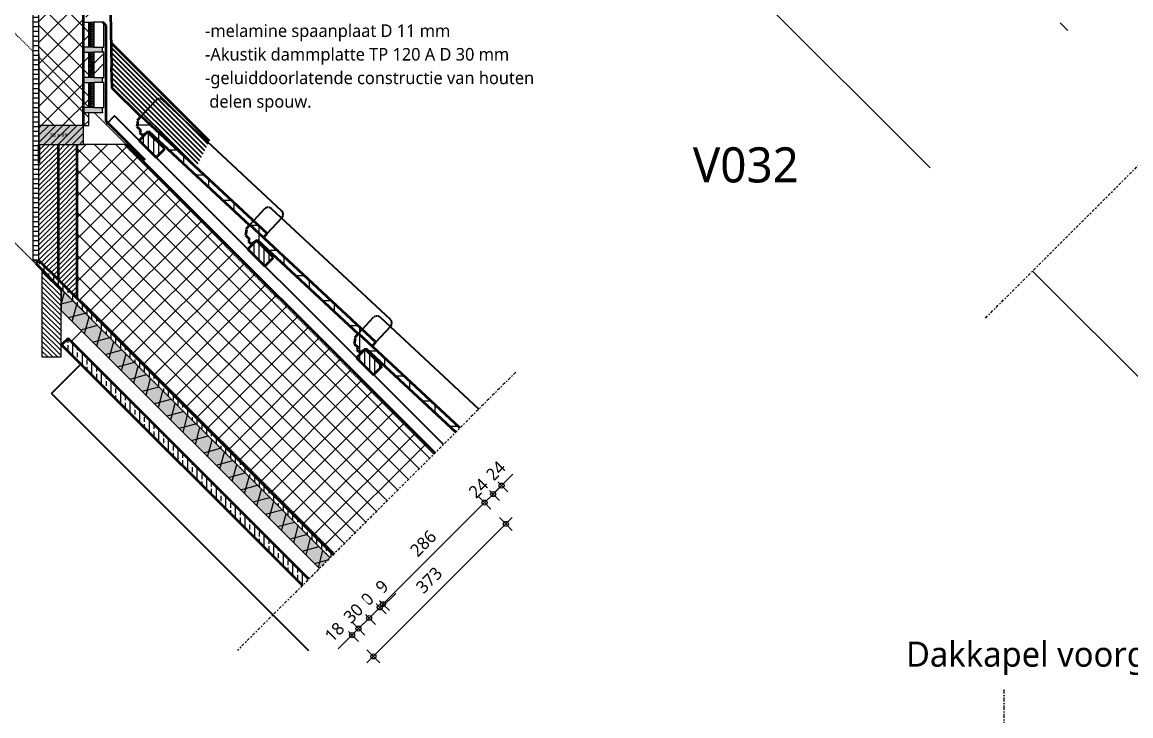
# Model space of a CAD drawing. Header units: millimetres. Extents: x 1789 to 13769, y 2055 to 27197.
# Drawn here: x 4128 to 6335, y 13173 to 14554 of the extents above; entities that cross this region are included whole.
import ezdxf

# ---------------------------------------------------------------- set-up
doc = ezdxf.new("R2010")
doc.units = ezdxf.units.MM
for name, pattern in [('MV_center', [15, 6, -3, 3, -3]), ('MV_hidden', [3.75, 2.5, -1.25]), ('MV_stramien', [16, 8, -4, 0, -4])]:
    doc.linetypes.add(name, pattern=pattern)
for name, color, linetype, lineweight in [('A-ANNO-DIMS', 211, 'Continuous', 13), ('A-ANNO-DIMS-10', 211, 'Continuous', 13), ('A-ANNO-NOTE', 131, 'Continuous', 18), ('A-DETL', 90, 'Continuous', 13), ('A-DETL-GENF', 92, 'Continuous', 18), ('A-DETL-MEDM', 33, 'Continuous', 18), ('G-ANNO-TEXT', 231, 'Continuous', 13)]:
    doc.layers.add(name, color=color, linetype=linetype, lineweight=lineweight)
doc.styles.add('Segoe UI', font='segoeui.ttf', dxfattribs={"height": 8})
doc.styles.add('Segoe UI_2', font='segoeui.ttf', dxfattribs={"height": 25})
doc.styles.add('Segoe UI_3', font='segoeui.ttf', dxfattribs={"height": 70})
doc.styles.add('Segoe UI_5', font='segoeui.ttf', dxfattribs={"height": 50})
doc.dimstyles.new('2_5_mm_1', dxfattribs={"dimscale": 304.8, "dimtxt": 26.184099, "dimasz": 0.032808, "dimexe": 0.059055, "dimexo": 0.0625, "dimgap": 0.029528, "dimtad": 1, "dimdec": 0, "dimzin": 0, "dimdsep": 46, "dimtxsty": 'Segoe UI_2', "dimblk1": 'DOTBLANK', "dimblk2": 'DOTBLANK', "dimsah": 1, "dimcen": 0.09, "dimdle": 0.059055, "dimazin": 0, "dimtfac": 1, "dimtdec": 4, "dimtix": 1, "dimtmove": 0, "dimatfit": 3, "dimfxl": 0.059055, "dimfxlon": 1, "dimtvp": 1, "dimtfill": 1, "dimtolj": 1, "dimtzin": 0, "dimarcsym": 2})
doc.dimstyles.new('2_5_mm_2', dxfattribs={"dimscale": 304.8, "dimtxt": 26.184099, "dimasz": 0.032808, "dimexe": 0.059055, "dimexo": 0.0625, "dimgap": 0.029528, "dimtad": 1, "dimdec": 0, "dimzin": 0, "dimdsep": 46, "dimtxsty": 'Segoe UI_2', "dimblk1": 'DOTBLANK', "dimblk2": 'DOTBLANK', "dimsah": 1, "dimcen": 0.09, "dimdle": 0.059055, "dimazin": 0, "dimtfac": 1, "dimtdec": 4, "dimtix": 1, "dimtmove": 1, "dimatfit": 3, "dimfxl": 0.059055, "dimfxlon": 1, "dimtvp": 1, "dimtfill": 1, "dimtolj": 1, "dimtzin": 0, "dimarcsym": 2})
pattern_1 = [(90, (0, 0), (-19.05, 1e-15), []), (90, (9.525, 0), (-19.05, 1e-15), [9.525, -4.762])]
pattern_2 = [(45, (0, 0), (-21.213203, 21.213203), []), (135, (0, 0), (-21.213203, -21.213203), [])]
pattern_3 = [(45, (0, 0), (-4.9497475, 4.9497475), [])]
pattern_4 = [(0, (0, 0), (0, 50), []), (90, (0, 0), (-50, 3e-15), [])]
pattern_5 = [(90, (0, 0), (-10, 6e-16), [])]

# ---------------------------------------------------------------- blocks, each defined once
blk = doc.blocks.new('42 isolatie - Type 1-3773879-Details Restauratie 1-10')
at = {"layer": 'A-DETL-GENF'}
blk.add_hatch(color=256, dxfattribs=at).paths.add_polyline_path([(61.3, 30.8), (61.3, 0.8), (818.1, 0.8), (788.1, 30.8), (292.3, 30.8)])
at = {"layer": 'A-DETL-GENF', "lineweight": 13}
h = blk.add_hatch(dxfattribs=at)
h.set_pattern_fill('FP_13', color=256, style=0, pattern_type=2)
h.set_pattern_definition([(60, (-2380.567, 120.812), (-25.98076, 15), []), (120, (-2380.567, 120.812), (-25.98076, -15), [])])
h.paths.add_polyline_path([(61.3, 30.8), (61.3, 0.8), (818.1, 0.8), (788.1, 30.8), (292.3, 30.8)])
at = {"layer": 'A-DETL-GENF'}
for p, q in [((788.1, 30.8), (61.3, 30.8)), ((788.1, 30.8), (61.3, 30.8)), ((818.1, 0.8), (788.1, 30.8)), ((818.1, 0.8), (788.1, 30.8)), ((61.3, 0.8), (818.1, 0.8)), ((61.3, 0.8), (818.1, 0.8))]:
    blk.add_line(p, q, dxfattribs=at)
blk = doc.blocks.new('NLRS_00_DI_maskeer - Type 1-4234690-Details Restauratie 1-10')
at = {"layer": 'A-DETL-GENF', "linetype": 'MV_center'}
blk.add_line((655.1, 0), (-100, 0), dxfattribs=at)
blk = doc.blocks.new('00 hout_rechthoekig_sls - SLS 38x89-4309792-Details Restauratie 1-10')
at = {"layer": 'A-DETL-GENF', "lineweight": 13}
blk.add_hatch(color=256, dxfattribs=at).paths.add_polyline_path([(0, 38), (0, 0), (89, 0), (89, 38)])
at = {"layer": 'A-DETL-MEDM', "lineweight": 13}
h = blk.add_hatch(dxfattribs=at)
h.set_pattern_fill('FP_82', color=256, style=0, pattern_type=2)
h.set_pattern_definition([(225, (4250.595, 14348.732), (7.071068, -7.071068), [])])
h.paths.add_polyline_path([(0, 38), (0, 0), (89, 0), (89, 38)])
at = {"layer": 'A-DETL-MEDM'}
for p, q in [((89, 38), (0, 38)), ((0, 38), (0, 0)), ((89, 38), (0, 38)), ((89, 0), (89, 38)), ((89, 0), (89, 38)), ((89, 0), (89, 38)), ((0, 0), (89, 0))]:
    blk.add_line(p, q, dxfattribs=at)
blk = doc.blocks.new('NLRS_00_DI_maskeer - Type 1-4234676-Details Restauratie 1-10')
at = {"layer": 'A-DETL-GENF', "linetype": 'MV_center'}
blk.add_line((683.6, 0), (-100, 0), dxfattribs=at)
blk = doc.blocks.new('DIMBLOCK210-Details Restauratie 1-10')
at = {"layer": 'A-ANNO-DIMS-10'}
for p, q in [((5105, 13653.8), (5063.9, 13612.7)), ((5095.2, 13644.1), (5065.6, 13614.4)), ((5082.5, 13631.3), (5069.8, 13644.1)), ((5065.6, 13614.4), (5052.8, 13627.1)), ((5063.9, 13612.7), (5074, 13622.8)), ((5082.5, 13631.3), (5095.2, 13618.6)), ((5065.6, 13614.4), (5078.3, 13601.6))]:
    blk.add_line(p, q, dxfattribs=at)
for centre in [(5065.6, 13614.4), (5082.5, 13631.3)]:
    blk.add_circle(centre, 5, dxfattribs=at)
at = {"layer": 'A-ANNO-DIMS-10', "color": 0, "insert": (5048.6, 13656.3), "char_height": 25, "width": 45.703, "attachment_point": 1, "rotation": 45, "line_spacing_factor": 1.142579, "style": 'Segoe UI_2', "bg_fill": 3, "box_fill_scale": 1.25, "bg_fill_color": 9, "bg_fill_true_color": 13158600, "bg_fill_transparency": 0}
blk.add_mtext('24', dxfattribs=at)
blk = doc.blocks.new('_DotBlank')
at = {"color": 0, "linetype": 'ByBlock', "lineweight": -2}
blk.add_line((-0.5, 0), (-1, 0), dxfattribs=at)
blk.add_circle((0, 0), 0.5, dxfattribs=at)
blk = doc.blocks.new('DIMBLOCK211-Details Restauratie 1-10')
at = {"layer": 'A-ANNO-DIMS-10'}
for p, q in [((5065.6, 13614.4), (5052.8, 13627.1)), ((5048.6, 13597.4), (5035.9, 13610.1)), ((5065.6, 13614.4), (5048.6, 13597.4)), ((5048.6, 13597.4), (5061.3, 13584.7)), ((5065.6, 13614.4), (5078.3, 13601.6))]:
    blk.add_line(p, q, dxfattribs=at)
for centre in [(5065.6, 13614.4), (5048.6, 13597.4)]:
    blk.add_circle(centre, 5, dxfattribs=at)
at = {"layer": 'A-ANNO-DIMS-10', "color": 0, "insert": (5014.2, 13621.8), "char_height": 25, "width": 45.703, "attachment_point": 1, "rotation": 45, "line_spacing_factor": 1.142579, "style": 'Segoe UI_2', "bg_fill": 3, "box_fill_scale": 1.25, "bg_fill_color": 9, "bg_fill_true_color": 13158600, "bg_fill_transparency": 0}
blk.add_mtext('24', dxfattribs=at)
blk = doc.blocks.new('DIMBLOCK212-Details Restauratie 1-10')
at = {"layer": 'A-ANNO-DIMS-10'}
for p, q in [((5048.6, 13597.4), (4846.3, 13395.1)), ((5048.6, 13597.4), (5035.9, 13610.1)), ((5048.6, 13597.4), (5061.3, 13584.7)), ((4846.3, 13395.1), (4833.6, 13407.9)), ((4846.3, 13395.1), (4859.1, 13382.4))]:
    blk.add_line(p, q, dxfattribs=at)
for centre in [(5048.6, 13597.4), (4846.3, 13395.1)]:
    blk.add_circle(centre, 5, dxfattribs=at)
at = {"layer": 'A-ANNO-DIMS-10', "color": 0, "insert": (4897.8, 13505.5), "char_height": 25, "width": 68.555, "attachment_point": 1, "rotation": 45, "line_spacing_factor": 1.142579, "style": 'Segoe UI_2', "bg_fill": 3, "box_fill_scale": 1.25, "bg_fill_color": 9, "bg_fill_true_color": 13158600, "bg_fill_transparency": 0}
blk.add_mtext('286', dxfattribs=at)
blk = doc.blocks.new('DIMBLOCK213-Details Restauratie 1-10')
at = {"layer": 'A-ANNO-DIMS-10'}
for p, q in [((4871.7, 13416.5), (4844.1, 13388.9)), ((4840, 13388.8), (4827.3, 13401.5)), ((4846.3, 13395.1), (4833.6, 13407.9)), ((4846.3, 13395.1), (4840, 13388.8)), ((4846.3, 13395.1), (4859.1, 13382.4)), ((4840, 13388.8), (4852.7, 13376.1)), ((4844.1, 13388.9), (4843.2, 13392))]:
    blk.add_line(p, q, dxfattribs=at)
for centre in [(4846.3, 13395.1), (4840, 13388.8)]:
    blk.add_circle(centre, 5, dxfattribs=at)
at = {"layer": 'A-ANNO-DIMS-10', "color": 0, "insert": (4828.8, 13432.5), "char_height": 25, "width": 22.852, "attachment_point": 1, "rotation": 45, "line_spacing_factor": 1.142579, "style": 'Segoe UI_2', "bg_fill": 3, "box_fill_scale": 1.25, "bg_fill_color": 9, "bg_fill_true_color": 13158600, "bg_fill_transparency": 0}
blk.add_mtext('9', dxfattribs=at)
blk = doc.blocks.new('DIMBLOCK214-Details Restauratie 1-10')
at = {"layer": 'A-ANNO-DIMS-10'}
for p, q in [((4840, 13388.8), (4827.3, 13401.5)), ((4818.8, 13367.6), (4806, 13380.3)), ((4840, 13388.8), (4818.8, 13367.6)), ((4840, 13388.8), (4852.7, 13376.1)), ((4818.8, 13367.6), (4831.5, 13354.8))]:
    blk.add_line(p, q, dxfattribs=at)
for centre in [(4818.8, 13367.6), (4840, 13388.8)]:
    blk.add_circle(centre, 5, dxfattribs=at)
at = {"layer": 'A-ANNO-DIMS-10', "color": 0, "insert": (4786.5, 13394.1), "char_height": 25, "width": 45.703, "attachment_point": 1, "rotation": 45, "line_spacing_factor": 1.142579, "style": 'Segoe UI_2', "bg_fill": 3, "box_fill_scale": 1.25, "bg_fill_color": 9, "bg_fill_true_color": 13158600, "bg_fill_transparency": 0}
blk.add_mtext('30', dxfattribs=at)
blk = doc.blocks.new('DIMBLOCK215-Details Restauratie 1-10')
at = {"layer": 'A-ANNO-DIMS-10'}
for p, q in [((4818.8, 13367.6), (4806, 13380.3)), ((4797.6, 13346.4), (4784.8, 13359.1)), ((4818.8, 13367.6), (4797.6, 13346.4)), ((4818.8, 13367.6), (4831.5, 13354.8)), ((4797.6, 13346.4), (4810.3, 13333.6))]:
    blk.add_line(p, q, dxfattribs=at)
for centre in [(4818.8, 13367.6), (4797.6, 13346.4)]:
    blk.add_circle(centre, 5, dxfattribs=at)
at = {"layer": 'A-ANNO-DIMS-10', "color": 0, "insert": (4765.3, 13372.9), "char_height": 25, "width": 45.703, "attachment_point": 1, "rotation": 45, "line_spacing_factor": 1.142579, "style": 'Segoe UI_2', "bg_fill": 3, "box_fill_scale": 1.25, "bg_fill_color": 9, "bg_fill_true_color": 13158600, "bg_fill_transparency": 0}
blk.add_mtext('30', dxfattribs=at)
blk = doc.blocks.new('DIMBLOCK216-Details Restauratie 1-10')
at = {"layer": 'A-ANNO-DIMS-10'}
for p, q in [((4797.6, 13346.4), (4784.8, 13359.1)), ((4757.3, 13306.1), (4798.3, 13347.1)), ((4797.6, 13346.4), (4772.1, 13320.9)), ((4784.8, 13333.6), (4772.1, 13346.4)), ((4784.8, 13333.6), (4797.6, 13320.9)), ((4798.3, 13347.1), (4791.2, 13340)), ((4797.6, 13346.4), (4810.3, 13333.6))]:
    blk.add_line(p, q, dxfattribs=at)
for centre in [(4797.6, 13346.4), (4784.8, 13333.6)]:
    blk.add_circle(centre, 5, dxfattribs=at)
at = {"layer": 'A-ANNO-DIMS-10', "color": 0, "insert": (4727.8, 13335.5), "char_height": 25, "width": 45.703, "attachment_point": 1, "rotation": 45, "line_spacing_factor": 1.142579, "style": 'Segoe UI_2', "bg_fill": 3, "box_fill_scale": 1.25, "bg_fill_color": 9, "bg_fill_true_color": 13158600, "bg_fill_transparency": 0}
blk.add_mtext('18', dxfattribs=at)
blk = doc.blocks.new('DIMBLOCK217-Details Restauratie 1-10')
at = {"layer": 'A-ANNO-DIMS-10'}
for p, q in [((5103.7, 13567.7), (4814.5, 13278.5)), ((5091, 13555), (5078.3, 13567.7)), ((5091, 13555), (5103.7, 13542.2)), ((4827.3, 13291.2), (4814.5, 13303.9)), ((4827.3, 13291.2), (4840, 13278.5))]:
    blk.add_line(p, q, dxfattribs=at)
for centre in [(5091, 13555), (4827.3, 13291.2)]:
    blk.add_circle(centre, 5, dxfattribs=at)
at = {"layer": 'A-ANNO-DIMS-10', "color": 0, "insert": (4909.5, 13432.3), "char_height": 25, "width": 68.555, "attachment_point": 1, "rotation": 45, "line_spacing_factor": 1.142579, "style": 'Segoe UI_2', "bg_fill": 3, "box_fill_scale": 1.25, "bg_fill_color": 9, "bg_fill_true_color": 13158600, "bg_fill_transparency": 0}
blk.add_mtext('373', dxfattribs=at)

msp = doc.modelspace()

# ---------------------------------------------------------------- hatches: boundary and pattern name
at = {"layer": 'A-DETL-GENF', "lineweight": 13}
h = msp.add_hatch(dxfattribs=at)
h.set_pattern_fill('FP_4', color=251, style=0, pattern_type=2)
h.set_pattern_definition(pattern_2)
h.paths.add_polyline_path([(4250.6, 14348.7), (4260.6, 14348.7), (4260.6, 14374.5), (4250.6, 14374.5), (4250.6, 14384.5), (4260.6, 14384.5), (4260.6, 14434.5), (4250.6, 14434.5), (4250.6, 14444.5), (4260.6, 14444.5), (4260.6, 14494.5), (4250.6, 14494.5), (4250.6, 14504.5), (4260.6, 14504.5), (4260.6, 14554.5), (4250.6, 14554.5), (4250.6, 14564.5), (4260.6, 14564.5), (4260.6, 14614.5), (4250.6, 14614.5), (4250.6, 14624.5), (4260.6, 14624.5), (4260.6, 14641.4), (4161.6, 14641.4), (4161.6, 14348.7)])
h.paths.add_polyline_path([(4205.4, 15120.8), (4260.6, 15120.8), (4260.6, 15204.5), (4161.6, 15204.5), (4161.6, 15203.8), (4250.6, 15203.8), (4250.6, 15165.8), (4161.6, 15165.8), (4161.6, 15120.8), (4195.4, 15120.8)])
h = msp.add_hatch(dxfattribs=at)
h.set_pattern_fill('FP_39', color=250, style=0, pattern_type=2)
h.set_pattern_definition([(0, (0, 0), (0, 18.952), []), (0, (0, 9.476), (0, 18.952), [9.476, -4.738])])
h.paths.add_polyline_path([(4149.6, 14079.9), (4161.6, 14079.9), (4161.6, 14641.4), (4149.6, 14641.4), (4149.6, 14273.7)])
h.paths.add_polyline_path([(4149.6, 15120.8), (4161.6, 15120.8), (4161.6, 15202.8), (4149.6, 15202.8), (4149.6, 15143.6)])
at = {"layer": 'A-DETL-GENF'}
for points in [[(4250.6, 14494.5), (4288.6, 14494.5), (4287.7, 14496.9), (4287.5, 14499.5), (4287.7, 14502), (4288.6, 14504.5), (4250.6, 14504.5)], [(4250.6, 14434.5), (4288.6, 14434.5), (4287.7, 14436.9), (4287.5, 14439.5), (4287.7, 14442), (4288.6, 14444.5), (4250.6, 14444.5)], [(4250.6, 14374.5), (4288.6, 14374.5), (4287.7, 14376.9), (4287.5, 14379.5), (4287.7, 14382), (4288.6, 14384.5), (4250.6, 14384.5)]]:
    msp.add_hatch(color=9, dxfattribs=at).paths.add_polyline_path(points)
at = {"layer": 'A-DETL-GENF', "lineweight": 13}
h = msp.add_hatch(dxfattribs=at)
h.set_pattern_fill('FP_25', color=253, style=0, pattern_type=2)
h.set_pattern_definition([(45, (0, 0), (-71.84205, 71.84205), []), (45, (20.32, 0), (-71.84205, 71.84205), [])])
h.paths.add_polyline_path([(4270.6, 14444.5), (4290.6, 14444.5), (4290.6, 14494.5), (4270.6, 14494.5), (4270.6, 14491.2)])
h = msp.add_hatch(dxfattribs=at)
h.set_pattern_fill('FP_6', color=253, style=0, pattern_type=2)
h.set_pattern_definition(pattern_4)
h.paths.add_polyline_path([(4608.6, 14125.5), (4615.9, 14133.3), (4365, 14367.2), (4356.8, 14358.4), (4358.3, 14357.1), (4356.5, 14346.4), (4364.6, 14338.9), (4361.9, 14334.5), (4367.7, 14329.1), (4379.5, 14337.3), (4580.5, 14149.9), (4581.4, 14150.8), (4595.9, 14137.3)])
h = msp.add_hatch(dxfattribs=at)
h.set_pattern_fill('FP_11', color=253, style=0, pattern_type=2)
h.set_pattern_definition(pattern_5)
h.paths.add_polyline_path([(4395, 14284.9), (4412, 14301.9), (4378, 14335.8), (4361.1, 14318.8)])
h = msp.add_hatch(dxfattribs=at)
h.set_pattern_fill('FP_5', color=250, style=0, pattern_type=2)
h.set_pattern_definition(pattern_3)
h.paths.add_polyline_path([(4199.6, 14041.9), (4199.6, 14310.7), (4161.6, 14310.7), (4161.6, 14079.9), (4181, 14060.5)])
h = msp.add_hatch(dxfattribs=at)
h.set_pattern_fill('FP_5', color=250, style=0, pattern_type=2)
h.set_pattern_definition(pattern_3)
h.paths.add_polyline_path([(4237.6, 14003.9), (4237.6, 14310.7), (4199.6, 14310.7), (4199.6, 14041.9), (4205.6, 14035.9)])
h = msp.add_hatch(dxfattribs=at)
h.set_pattern_fill('FP_4', color=251, style=0, pattern_type=2)
h.set_pattern_definition(pattern_2)
h.paths.add_polyline_path([(4747.5, 13494), (4949.7, 13696.3), (4335.2, 14310.7), (4237.6, 14310.7), (4237.6, 14003.9), (4556.6, 13684.9)])
h = msp.add_hatch(dxfattribs=at)
h.set_pattern_fill('FP_6', color=253, style=0, pattern_type=2)
h.set_pattern_definition(pattern_4)
h.paths.add_polyline_path([(4824.9, 13909.1), (4832.2, 13916.9), (4581.4, 14150.8), (4573.2, 14142), (4574.7, 14140.7), (4572.9, 14130), (4580.9, 14122.5), (4578.3, 14118.2), (4584.1, 14112.7), (4595.9, 14120.9), (4796.8, 13933.5), (4797.7, 13934.4), (4812.2, 13920.9)])
h = msp.add_hatch(dxfattribs=at)
h.set_pattern_fill('FP_11', color=253, style=0, pattern_type=2)
h.set_pattern_definition(pattern_5)
h.paths.add_polyline_path([(4611.4, 14068.5), (4628.3, 14085.5), (4594.4, 14119.4), (4577.4, 14102.5)])
h = msp.add_hatch(dxfattribs=at)
h.set_pattern_fill('FP_3', color=250, style=0, pattern_type=2)
h.set_pattern_definition(pattern_1)
h.paths.add_polyline_path([(4741.1, 13487.7), (4747.5, 13494), (4161.6, 14079.8), (4155.3, 14073.5), (4556.6, 13672.2)])
h = msp.add_hatch(dxfattribs=at)
h.set_pattern_fill('FP_68', color=253, style=0, pattern_type=2)
h.set_pattern_definition([(135, (0, 0), (-4.9497475, -4.9497475), [])])
h.paths.add_polyline_path([(4205.6, 13887.5), (4205.6, 14022.5), (4167.6, 14060.5), (4167.6, 13887.5)])
h = msp.add_hatch(dxfattribs=at)
h.set_pattern_fill('FP_3', color=250, style=0, pattern_type=2)
h.set_pattern_definition(pattern_1)
h.paths.add_polyline_path([(4686, 13432.5), (4698.7, 13445.2), (4219.5, 13924.4), (4206.8, 13911.7), (4556.6, 13561.9)])
h = msp.add_hatch(dxfattribs=at)
h.set_pattern_fill('FP_6', color=253, style=0, pattern_type=2)
h.set_pattern_definition(pattern_4)
h.paths.add_polyline_path([(4991.1, 13737.7), (4999.6, 13746.2), (4797.7, 13934.4), (4789.6, 13925.7), (4791, 13924.3), (4789.3, 13913.6), (4797.3, 13906.1), (4794.6, 13901.8), (4800.5, 13896.3), (4812.2, 13904.5), (4882.8, 13838.7)])
h = msp.add_hatch(dxfattribs=at)
h.set_pattern_fill('FP_11', color=253, style=0, pattern_type=2)
h.set_pattern_definition(pattern_5)
h.paths.add_polyline_path([(4827.7, 13852.2), (4844.7, 13869.1), (4810.8, 13903.1), (4793.8, 13886.1), (4822.7, 13857.2)])

# ---------------------------------------------------------------- linework, layer by layer
at = {"layer": 'A-DETL', "linetype": 'MV_hidden', "lineweight": 18}
for p, q in [((4149.6, 14496.4), (4004.5, 14641.4)), ((4261.5, 14384.5), (4161.6, 14484.4)), ((4268.1, 13960.7), (3826.4, 14402.4)), ((4427.9, 14218), (4271.5, 14374.5)), ((4947.6, 13694.1), (4331, 14310.7)), ((4749.6, 13496.1), (4243.6, 14002.1))]:
    msp.add_line(p, q, dxfattribs=at)
at = {"layer": 'A-DETL', "lineweight": 18}
for p, q in [((4149.6, 14641.4), (4149.6, 14079.9)), ((4161.6, 14079.9), (4161.6, 14641.4)), ((5595.6, 14604.4), (5935.5, 14264.5)), ((6194.1, 14553.2), (6209.2, 14538.1)), ((4335.2, 14310.7), (4250.6, 14310.7)), ((4149.6, 14079.9), (4161.6, 14079.9)), ((4205.6, 14022.5), (4167.6, 14060.5)), ((4167.6, 14060.5), (4167.6, 13887.5)), ((6455.1, 13742.7), (6139.3, 14058.6)), ((4205.6, 13887.5), (4205.6, 14022.5)), ((4246.5, 13939.1), (4225.6, 13918.3)), ((4360, 13783.9), (4225.6, 13918.3)), ((4167.6, 13887.5), (4205.6, 13887.5))]:
    msp.add_line(p, q, dxfattribs=at)
at = {"layer": 'A-DETL', "lineweight": 35}
for p, q in [((4250.6, 14349.4), (4250.6, 14641.4)), ((4303, 14617.6), (4306.2, 14465.3)), ((4295.4, 14547.5), (4288.5, 14554.5)), ((4295.4, 14357.5), (4295.4, 14547.5)), ((4501.4, 14317.2), (4305.2, 14513.3)), ((4307.7, 14423.3), (4306.2, 14465.3)), ((4364.5, 14366.6), (4307.7, 14423.3)), ((4365, 14367.2), (4356.8, 14358.4)), ((4615.9, 14133.3), (4365, 14367.2)), ((4373.2, 14279.8), (4295.4, 14357.5)), ((4358.3, 14357.1), (4356.5, 14346.4)), ((4356.5, 14346.4), (4364.6, 14338.9)), ((4356.8, 14358.4), (4358.3, 14357.1)), ((4378, 14335.8), (4361.1, 14318.8)), ((4364.6, 14338.9), (4361.9, 14334.5)), ((4361.9, 14334.5), (4367.7, 14329.1)), ((4367.7, 14329.1), (4379.5, 14337.3)), ((4412, 14301.9), (4378, 14335.8)), ((4379.5, 14337.3), (4580.5, 14149.9)), ((4161.6, 14310.7), (4161.6, 14273.7)), ((4199.6, 14310.7), (4199.6, 14041.9)), ((4237.6, 14003.9), (4237.6, 14310.7)), ((4949.7, 13696.3), (4335.2, 14310.7)), ((4361.1, 14318.8), (4395, 14284.9)), ((4395, 14284.9), (4412, 14301.9)), ((4581.4, 14150.8), (4573.2, 14142)), ((4832.2, 13916.9), (4581.4, 14150.8)), ((4574.7, 14140.7), (4572.9, 14130)), ((4572.9, 14130), (4580.9, 14122.5)), ((4573.2, 14142), (4574.7, 14140.7)), ((4608.6, 14125.5), (4615.9, 14133.3)), ((4594.4, 14119.4), (4577.4, 14102.5)), ((4577.4, 14102.5), (4611.4, 14068.5)), ((4580.9, 14122.5), (4578.3, 14118.2)), ((4578.3, 14118.2), (4584.1, 14112.7)), ((4584.1, 14112.7), (4595.9, 14120.9)), ((4628.3, 14085.5), (4594.4, 14119.4)), ((4595.9, 14120.9), (4796.8, 13933.5)), ((4161.7, 14079.8), (4155.3, 14073.5)), ((4161.6, 14079.9), (4199.6, 14041.9)), ((4611.4, 14068.5), (4628.3, 14085.5)), ((4155.3, 14073.5), (4206, 14022.8)), ((4199.6, 14041.9), (4237.6, 14003.9)), ((4747.5, 13494), (4237.6, 14003.9)), ((4237.6, 14003.9), (4747.5, 13494)), ((4219.5, 13924.4), (4206.8, 13911.7)), ((4698.7, 13445.2), (4219.5, 13924.4)), ((4791, 13924.3), (4789.3, 13913.6)), ((4797.7, 13934.4), (4789.6, 13925.7)), ((4789.6, 13925.7), (4791, 13924.3)), ((4999.6, 13746.2), (4797.7, 13934.4)), ((4206.8, 13911.7), (4686, 13432.5)), ((4789.3, 13913.6), (4797.3, 13906.1)), ((4810.8, 13903.1), (4793.8, 13886.1)), ((4797.3, 13906.1), (4794.6, 13901.8)), ((4800.5, 13896.3), (4812.2, 13904.5)), ((4844.7, 13869.1), (4810.8, 13903.1)), ((4812.2, 13904.5), (4991.1, 13737.7)), ((4824.9, 13909.1), (4832.2, 13916.9)), ((4793.8, 13886.1), (4827.7, 13852.2)), ((4794.6, 13901.8), (4800.5, 13896.3)), ((4827.7, 13852.2), (4844.7, 13869.1))]:
    msp.add_line(p, q, dxfattribs=at)
at = {"layer": 'A-DETL'}
for p, q in [((4250.6, 14564.5), (4250.6, 14554.5)), ((4250.6, 14554.5), (4270.6, 14554.5)), ((4260.6, 14504.5), (4260.6, 14554.5)), ((4290.6, 14554.5), (4270.6, 14554.5)), ((4270.6, 14554.5), (4270.6, 14504.5)), ((4290.6, 14504.5), (4290.6, 14554.5)), ((4270.6, 14504.5), (4250.6, 14504.5)), ((4250.6, 14504.5), (4250.6, 14494.5)), ((4270.6, 14504.5), (4290.6, 14504.5)), ((4161.6, 14491.2), (4161.6, 14348.7)), ((4250.6, 14494.5), (4270.6, 14494.5)), ((4260.6, 14444.5), (4260.6, 14494.5)), ((4290.6, 14494.5), (4270.6, 14494.5)), ((4270.6, 14494.5), (4270.6, 14444.5)), ((4290.6, 14444.5), (4290.6, 14494.5)), ((4270.6, 14444.5), (4250.6, 14444.5)), ((4250.6, 14444.5), (4250.6, 14434.5)), ((4250.6, 14434.5), (4270.6, 14434.5)), ((4260.6, 14384.5), (4260.6, 14434.5)), ((4270.6, 14444.5), (4290.6, 14444.5)), ((4290.6, 14434.5), (4270.6, 14434.5)), ((4270.6, 14434.5), (4270.6, 14384.5)), ((4290.6, 14384.5), (4290.6, 14434.5)), ((4270.6, 14384.5), (4250.6, 14384.5)), ((4250.6, 14384.5), (4250.6, 14374.5)), ((4250.6, 14374.5), (4288.6, 14374.5)), ((4260.6, 14348.7), (4260.6, 14374.5)), ((4270.6, 14384.5), (4290.6, 14384.5)), ((4250.6, 14348.7), (4260.6, 14348.7))]:
    msp.add_line(p, q, dxfattribs=at)
at = {"layer": 'A-DETL', "lineweight": 25}
for p, q in [((4498.4, 14311.3), (4305.4, 14504.3)), ((4495.1, 14304.8), (4305.6, 14494.2)), ((4491.7, 14298.2), (4305.8, 14484.1)), ((4488.4, 14291.7), (4306, 14474)), ((4485, 14285.1), (4306.2, 14463.9)), ((4481.7, 14278.5), (4306.6, 14453.6)), ((4478.3, 14272), (4307, 14443.3)), ((4475, 14265.4), (4307.4, 14433)), ((4394.3, 14398.6), (4365, 14367.2)), ((4644.7, 14178.8), (4408.5, 14399.1)), ((4312.1, 14367.8), (4295.2, 14350.8)), ((4312.1, 14367.8), (4295.2, 14350.8)), ((4966.7, 13713.2), (4312.1, 14367.8)), ((4610.7, 14182.3), (4581.4, 14150.8)), ((4861.1, 13962.5), (4624.8, 14182.8)), ((4615.9, 14133.3), (4645.2, 14164.7)), ((4827.1, 13965.9), (4797.7, 13934.4)), ((4832.2, 13916.9), (4861.5, 13948.3)), ((5037.1, 13783.7), (4841.2, 13966.4)), ((4186.4, 13814.7), (4243, 13871.2)), ((4186.4, 13814.7), (4698.4, 13302.7))]:
    msp.add_line(p, q, dxfattribs=at)
at = {"layer": 'A-DETL', "linetype": 'MV_stramien', "lineweight": 18}
msp.add_line((6082.6, 11607.2), (6082.6, 13227.2), dxfattribs=at)
at = {"layer": 'A-DETL'}
for centre in [(4299, 14499.5), (4299, 14439.5), (4299, 14379.5)]:
    msp.add_arc(centre, 11.5, 154.2963, 205.7037, dxfattribs=at)
at = {"layer": 'A-DETL', "linetype": 'MV_hidden', "lineweight": 25}
for centre in [(4401.6, 14391.8), (4618, 14175.4), (4834.4, 13959.1)]:
    msp.add_arc(centre, 10, 47, 137, dxfattribs=at)
at = {"layer": 'A-DETL', "lineweight": 25}
for centre in [(4637.9, 14171.5), (4854.2, 13955.2)]:
    msp.add_arc(centre, 10, 317, 47, dxfattribs=at)
at = {"layer": 'A-DETL', "lineweight": 18}
for points in [[(4262.3, 14551.1), (4261.5, 14551.1), (4259.7, 14552.8), (4261.5, 14554.5), (4262.3, 14554.5)], [(4262.3, 14547.8), (4261.5, 14547.8), (4259.7, 14549.5), (4261.5, 14551.1), (4262.3, 14551.1)], [(4262.3, 14544.5), (4261.5, 14544.5), (4259.7, 14546.1), (4261.5, 14547.8), (4262.3, 14547.8)], [(4262.3, 14541.1), (4261.5, 14541.1), (4259.7, 14542.8), (4261.5, 14544.5), (4262.3, 14544.5)], [(4262.3, 14554.5), (4264.6, 14554.5), (4266.6, 14552.8), (4268.9, 14552.8)], [(4268.9, 14552.8), (4266.6, 14552.8), (4264.6, 14551.1), (4262.3, 14551.1)], [(4262.3, 14551.1), (4264.6, 14551.1), (4266.6, 14549.5), (4268.9, 14549.5)], [(4268.9, 14549.5), (4266.6, 14549.5), (4264.6, 14547.8), (4262.3, 14547.8)], [(4262.3, 14547.8), (4264.6, 14547.8), (4266.6, 14546.1), (4268.9, 14546.1)], [(4268.9, 14546.1), (4266.6, 14546.1), (4264.6, 14544.5), (4262.3, 14544.5)], [(4262.3, 14544.5), (4264.6, 14544.5), (4266.6, 14542.8), (4268.9, 14542.8)], [(4268.9, 14542.8), (4266.6, 14542.8), (4264.6, 14541.1), (4262.3, 14541.1)], [(4268.9, 14552.8), (4269.7, 14552.8), (4270.6, 14553.7), (4270.6, 14554.5)], [(4268.9, 14549.5), (4269.7, 14549.5), (4271.5, 14551.1), (4269.7, 14552.8), (4268.9, 14552.8)], [(4268.9, 14546.1), (4269.7, 14546.1), (4271.5, 14547.8), (4269.7, 14549.5), (4268.9, 14549.5)], [(4268.9, 14542.8), (4269.7, 14542.8), (4271.5, 14544.5), (4269.7, 14546.1), (4268.9, 14546.1)], [(4268.9, 14539.5), (4269.7, 14539.5), (4271.5, 14541.1), (4269.7, 14542.8), (4268.9, 14542.8)], [(4262.3, 14537.8), (4261.5, 14537.8), (4259.7, 14539.5), (4261.5, 14541.1), (4262.3, 14541.1)], [(4262.3, 14534.5), (4261.5, 14534.5), (4259.7, 14536.1), (4261.5, 14537.8), (4262.3, 14537.8)], [(4262.3, 14531.1), (4261.5, 14531.1), (4259.7, 14532.8), (4261.5, 14534.5), (4262.3, 14534.5)], [(4262.3, 14527.8), (4261.5, 14527.8), (4259.7, 14529.5), (4261.5, 14531.1), (4262.3, 14531.1)], [(4262.3, 14524.5), (4261.5, 14524.5), (4259.7, 14526.1), (4261.5, 14527.8), (4262.3, 14527.8)], [(4262.3, 14521.1), (4261.5, 14521.1), (4259.7, 14522.8), (4261.5, 14524.5), (4262.3, 14524.5)], [(4262.3, 14517.8), (4261.5, 14517.8), (4259.7, 14519.5), (4261.5, 14521.1), (4262.3, 14521.1)], [(4262.3, 14541.1), (4264.6, 14541.1), (4266.6, 14539.5), (4268.9, 14539.5)], [(4268.9, 14539.5), (4266.6, 14539.5), (4264.6, 14537.8), (4262.3, 14537.8)], [(4262.3, 14537.8), (4264.6, 14537.8), (4266.6, 14536.1), (4268.9, 14536.1)], [(4268.9, 14536.1), (4266.6, 14536.1), (4264.6, 14534.5), (4262.3, 14534.5)], [(4262.3, 14534.5), (4264.6, 14534.5), (4266.6, 14532.8), (4268.9, 14532.8)], [(4268.9, 14532.8), (4266.6, 14532.8), (4264.6, 14531.1), (4262.3, 14531.1)], [(4262.3, 14531.1), (4264.6, 14531.1), (4266.6, 14529.5), (4268.9, 14529.5)], [(4268.9, 14529.5), (4266.6, 14529.5), (4264.6, 14527.8), (4262.3, 14527.8)], [(4262.3, 14527.8), (4264.6, 14527.8), (4266.6, 14526.1), (4268.9, 14526.1)], [(4268.9, 14526.1), (4266.6, 14526.1), (4264.6, 14524.5), (4262.3, 14524.5)], [(4262.3, 14524.5), (4264.6, 14524.5), (4266.6, 14522.8), (4268.9, 14522.8)], [(4268.9, 14522.8), (4266.6, 14522.8), (4264.6, 14521.1), (4262.3, 14521.1)], [(4262.3, 14521.1), (4264.6, 14521.1), (4266.6, 14519.5), (4268.9, 14519.5)], [(4268.9, 14536.1), (4269.7, 14536.1), (4271.5, 14537.8), (4269.7, 14539.5), (4268.9, 14539.5)], [(4268.9, 14532.8), (4269.7, 14532.8), (4271.5, 14534.5), (4269.7, 14536.1), (4268.9, 14536.1)], [(4268.9, 14529.5), (4269.7, 14529.5), (4271.5, 14531.1), (4269.7, 14532.8), (4268.9, 14532.8)], [(4268.9, 14526.1), (4269.7, 14526.1), (4271.5, 14527.8), (4269.7, 14529.5), (4268.9, 14529.5)], [(4268.9, 14522.8), (4269.7, 14522.8), (4271.5, 14524.5), (4269.7, 14526.1), (4268.9, 14526.1)], [(4268.9, 14519.5), (4269.7, 14519.5), (4271.5, 14521.1), (4269.7, 14522.8), (4268.9, 14522.8)], [(4262.3, 14514.5), (4261.5, 14514.5), (4259.7, 14516.1), (4261.5, 14517.8), (4262.3, 14517.8)], [(4262.3, 14511.1), (4261.5, 14511.1), (4259.7, 14512.8), (4261.5, 14514.5), (4262.3, 14514.5)], [(4262.3, 14507.8), (4261.5, 14507.8), (4259.7, 14509.5), (4261.5, 14511.1), (4262.3, 14511.1)], [(4262.3, 14504.5), (4261.5, 14504.5), (4259.7, 14506.1), (4261.5, 14507.8), (4262.3, 14507.8)], [(4268.9, 14519.5), (4266.6, 14519.5), (4264.6, 14517.8), (4262.3, 14517.8)], [(4262.3, 14517.8), (4264.6, 14517.8), (4266.6, 14516.1), (4268.9, 14516.1)], [(4268.9, 14516.1), (4266.6, 14516.1), (4264.6, 14514.5), (4262.3, 14514.5)], [(4262.3, 14514.5), (4264.6, 14514.5), (4266.6, 14512.8), (4268.9, 14512.8)], [(4268.9, 14512.8), (4266.6, 14512.8), (4264.6, 14511.1), (4262.3, 14511.1)], [(4262.3, 14511.1), (4264.6, 14511.1), (4266.6, 14509.5), (4268.9, 14509.5)], [(4268.9, 14509.5), (4266.6, 14509.5), (4264.6, 14507.8), (4262.3, 14507.8)], [(4262.3, 14507.8), (4264.6, 14507.8), (4266.6, 14506.1), (4268.9, 14506.1)], [(4268.9, 14506.1), (4266.6, 14506.1), (4264.6, 14504.5), (4262.3, 14504.5)], [(4268.9, 14516.1), (4269.7, 14516.1), (4271.5, 14517.8), (4269.7, 14519.5), (4268.9, 14519.5)], [(4268.9, 14512.8), (4269.7, 14512.8), (4271.5, 14514.5), (4269.7, 14516.1), (4268.9, 14516.1)], [(4268.9, 14509.5), (4269.7, 14509.5), (4271.5, 14511.1), (4269.7, 14512.8), (4268.9, 14512.8)], [(4268.9, 14506.1), (4269.7, 14506.1), (4271.5, 14507.8), (4269.7, 14509.5), (4268.9, 14509.5)], [(4270.6, 14504.5), (4270.6, 14505.2), (4269.7, 14506.1), (4268.9, 14506.1)], [(4262.3, 14491.1), (4261.5, 14491.1), (4259.7, 14492.8), (4261.5, 14494.5), (4262.3, 14494.5)], [(4262.3, 14487.8), (4261.5, 14487.8), (4259.7, 14489.5), (4261.5, 14491.1), (4262.3, 14491.1)], [(4262.3, 14484.5), (4261.5, 14484.5), (4259.7, 14486.1), (4261.5, 14487.8), (4262.3, 14487.8)], [(4262.3, 14481.1), (4261.5, 14481.1), (4259.7, 14482.8), (4261.5, 14484.5), (4262.3, 14484.5)], [(4262.3, 14477.8), (4261.5, 14477.8), (4259.7, 14479.5), (4261.5, 14481.1), (4262.3, 14481.1)], [(4262.3, 14474.5), (4261.5, 14474.5), (4259.7, 14476.1), (4261.5, 14477.8), (4262.3, 14477.8)], [(4262.3, 14494.5), (4264.6, 14494.5), (4266.6, 14492.8), (4268.9, 14492.8)], [(4268.9, 14492.8), (4266.6, 14492.8), (4264.6, 14491.1), (4262.3, 14491.1)], [(4262.3, 14491.1), (4264.6, 14491.1), (4266.6, 14489.5), (4268.9, 14489.5)], [(4268.9, 14489.5), (4266.6, 14489.5), (4264.6, 14487.8), (4262.3, 14487.8)], [(4262.3, 14487.8), (4264.6, 14487.8), (4266.6, 14486.1), (4268.9, 14486.1)], [(4268.9, 14486.1), (4266.6, 14486.1), (4264.6, 14484.5), (4262.3, 14484.5)], [(4262.3, 14484.5), (4264.6, 14484.5), (4266.6, 14482.8), (4268.9, 14482.8)], [(4268.9, 14482.8), (4266.6, 14482.8), (4264.6, 14481.1), (4262.3, 14481.1)], [(4262.3, 14481.1), (4264.6, 14481.1), (4266.6, 14479.5), (4268.9, 14479.5)], [(4268.9, 14479.5), (4266.6, 14479.5), (4264.6, 14477.8), (4262.3, 14477.8)], [(4262.3, 14477.8), (4264.6, 14477.8), (4266.6, 14476.1), (4268.9, 14476.1)], [(4268.9, 14476.1), (4266.6, 14476.1), (4264.6, 14474.5), (4262.3, 14474.5)], [(4268.9, 14492.8), (4269.7, 14492.8), (4270.6, 14493.7), (4270.6, 14494.5)], [(4268.9, 14489.5), (4269.7, 14489.5), (4271.5, 14491.1), (4269.7, 14492.8), (4268.9, 14492.8)], [(4268.9, 14486.1), (4269.7, 14486.1), (4271.5, 14487.8), (4269.7, 14489.5), (4268.9, 14489.5)], [(4268.9, 14482.8), (4269.7, 14482.8), (4271.5, 14484.5), (4269.7, 14486.1), (4268.9, 14486.1)], [(4268.9, 14479.5), (4269.7, 14479.5), (4271.5, 14481.1), (4269.7, 14482.8), (4268.9, 14482.8)], [(4268.9, 14476.1), (4269.7, 14476.1), (4271.5, 14477.8), (4269.7, 14479.5), (4268.9, 14479.5)], [(4268.9, 14472.8), (4269.7, 14472.8), (4271.5, 14474.5), (4269.7, 14476.1), (4268.9, 14476.1)], [(4262.3, 14471.1), (4261.5, 14471.1), (4259.7, 14472.8), (4261.5, 14474.5), (4262.3, 14474.5)], [(4262.3, 14467.8), (4261.5, 14467.8), (4259.7, 14469.5), (4261.5, 14471.1), (4262.3, 14471.1)], [(4262.3, 14464.5), (4261.5, 14464.5), (4259.7, 14466.1), (4261.5, 14467.8), (4262.3, 14467.8)], [(4262.3, 14461.1), (4261.5, 14461.1), (4259.7, 14462.8), (4261.5, 14464.5), (4262.3, 14464.5)], [(4262.3, 14457.8), (4261.5, 14457.8), (4259.7, 14459.5), (4261.5, 14461.1), (4262.3, 14461.1)], [(4262.3, 14454.5), (4261.5, 14454.5), (4259.7, 14456.1), (4261.5, 14457.8), (4262.3, 14457.8)], [(4262.3, 14451.1), (4261.5, 14451.1), (4259.7, 14452.8), (4261.5, 14454.5), (4262.3, 14454.5)], [(4262.3, 14474.5), (4264.6, 14474.5), (4266.6, 14472.8), (4268.9, 14472.8)], [(4268.9, 14472.8), (4266.6, 14472.8), (4264.6, 14471.1), (4262.3, 14471.1)], [(4262.3, 14471.1), (4264.6, 14471.1), (4266.6, 14469.5), (4268.9, 14469.5)], [(4268.9, 14469.5), (4266.6, 14469.5), (4264.6, 14467.8), (4262.3, 14467.8)], [(4262.3, 14467.8), (4264.6, 14467.8), (4266.6, 14466.1), (4268.9, 14466.1)], [(4268.9, 14466.1), (4266.6, 14466.1), (4264.6, 14464.5), (4262.3, 14464.5)], [(4262.3, 14464.5), (4264.6, 14464.5), (4266.6, 14462.8), (4268.9, 14462.8)], [(4268.9, 14462.8), (4266.6, 14462.8), (4264.6, 14461.1), (4262.3, 14461.1)], [(4262.3, 14461.1), (4264.6, 14461.1), (4266.6, 14459.5), (4268.9, 14459.5)], [(4268.9, 14459.5), (4266.6, 14459.5), (4264.6, 14457.8), (4262.3, 14457.8)], [(4262.3, 14457.8), (4264.6, 14457.8), (4266.6, 14456.1), (4268.9, 14456.1)], [(4268.9, 14456.1), (4266.6, 14456.1), (4264.6, 14454.5), (4262.3, 14454.5)], [(4262.3, 14454.5), (4264.6, 14454.5), (4266.6, 14452.8), (4268.9, 14452.8)], [(4268.9, 14469.5), (4269.7, 14469.5), (4271.5, 14471.1), (4269.7, 14472.8), (4268.9, 14472.8)], [(4268.9, 14466.1), (4269.7, 14466.1), (4271.5, 14467.8), (4269.7, 14469.5), (4268.9, 14469.5)], [(4268.9, 14462.8), (4269.7, 14462.8), (4271.5, 14464.5), (4269.7, 14466.1), (4268.9, 14466.1)], [(4268.9, 14459.5), (4269.7, 14459.5), (4271.5, 14461.1), (4269.7, 14462.8), (4268.9, 14462.8)], [(4268.9, 14456.1), (4269.7, 14456.1), (4271.5, 14457.8), (4269.7, 14459.5), (4268.9, 14459.5)], [(4268.9, 14452.8), (4269.7, 14452.8), (4271.5, 14454.5), (4269.7, 14456.1), (4268.9, 14456.1)], [(4262.3, 14447.8), (4261.5, 14447.8), (4259.7, 14449.5), (4261.5, 14451.1), (4262.3, 14451.1)], [(4262.3, 14444.5), (4261.5, 14444.5), (4259.7, 14446.1), (4261.5, 14447.8), (4262.3, 14447.8)], [(4262.3, 14431.1), (4261.5, 14431.1), (4259.7, 14432.8), (4261.5, 14434.5), (4262.3, 14434.5)], [(4268.9, 14452.8), (4266.6, 14452.8), (4264.6, 14451.1), (4262.3, 14451.1)], [(4262.3, 14451.1), (4264.6, 14451.1), (4266.6, 14449.5), (4268.9, 14449.5)], [(4268.9, 14449.5), (4266.6, 14449.5), (4264.6, 14447.8), (4262.3, 14447.8)], [(4262.3, 14447.8), (4264.6, 14447.8), (4266.6, 14446.1), (4268.9, 14446.1)], [(4268.9, 14446.1), (4266.6, 14446.1), (4264.6, 14444.5), (4262.3, 14444.5)], [(4262.3, 14434.5), (4264.6, 14434.5), (4266.6, 14432.8), (4268.9, 14432.8)], [(4268.9, 14432.8), (4266.6, 14432.8), (4264.6, 14431.1), (4262.3, 14431.1)], [(4268.9, 14449.5), (4269.7, 14449.5), (4271.5, 14451.1), (4269.7, 14452.8), (4268.9, 14452.8)], [(4268.9, 14446.1), (4269.7, 14446.1), (4271.5, 14447.8), (4269.7, 14449.5), (4268.9, 14449.5)], [(4270.6, 14444.5), (4270.6, 14445.2), (4269.7, 14446.1), (4268.9, 14446.1)], [(4268.9, 14432.8), (4269.7, 14432.8), (4270.6, 14433.7), (4270.6, 14434.5)], [(4268.9, 14429.5), (4269.7, 14429.5), (4271.5, 14431.1), (4269.7, 14432.8), (4268.9, 14432.8)], [(4262.3, 14427.8), (4261.5, 14427.8), (4259.7, 14429.5), (4261.5, 14431.1), (4262.3, 14431.1)], [(4262.3, 14424.5), (4261.5, 14424.5), (4259.7, 14426.1), (4261.5, 14427.8), (4262.3, 14427.8)], [(4262.3, 14421.1), (4261.5, 14421.1), (4259.7, 14422.8), (4261.5, 14424.5), (4262.3, 14424.5)], [(4262.3, 14417.8), (4261.5, 14417.8), (4259.7, 14419.5), (4261.5, 14421.1), (4262.3, 14421.1)], [(4262.3, 14414.5), (4261.5, 14414.5), (4259.7, 14416.1), (4261.5, 14417.8), (4262.3, 14417.8)], [(4262.3, 14411.1), (4261.5, 14411.1), (4259.7, 14412.8), (4261.5, 14414.5), (4262.3, 14414.5)], [(4262.3, 14407.8), (4261.5, 14407.8), (4259.7, 14409.5), (4261.5, 14411.1), (4262.3, 14411.1)], [(4262.3, 14431.1), (4264.6, 14431.1), (4266.6, 14429.5), (4268.9, 14429.5)], [(4268.9, 14429.5), (4266.6, 14429.5), (4264.6, 14427.8), (4262.3, 14427.8)], [(4262.3, 14427.8), (4264.6, 14427.8), (4266.6, 14426.1), (4268.9, 14426.1)], [(4268.9, 14426.1), (4266.6, 14426.1), (4264.6, 14424.5), (4262.3, 14424.5)], [(4262.3, 14424.5), (4264.6, 14424.5), (4266.6, 14422.8), (4268.9, 14422.8)], [(4268.9, 14422.8), (4266.6, 14422.8), (4264.6, 14421.1), (4262.3, 14421.1)], [(4262.3, 14421.1), (4264.6, 14421.1), (4266.6, 14419.5), (4268.9, 14419.5)], [(4268.9, 14419.5), (4266.6, 14419.5), (4264.6, 14417.8), (4262.3, 14417.8)], [(4262.3, 14417.8), (4264.6, 14417.8), (4266.6, 14416.1), (4268.9, 14416.1)], [(4268.9, 14416.1), (4266.6, 14416.1), (4264.6, 14414.5), (4262.3, 14414.5)], [(4262.3, 14414.5), (4264.6, 14414.5), (4266.6, 14412.8), (4268.9, 14412.8)], [(4268.9, 14412.8), (4266.6, 14412.8), (4264.6, 14411.1), (4262.3, 14411.1)], [(4262.3, 14411.1), (4264.6, 14411.1), (4266.6, 14409.5), (4268.9, 14409.5)], [(4268.9, 14409.5), (4266.6, 14409.5), (4264.6, 14407.8), (4262.3, 14407.8)], [(4268.9, 14426.1), (4269.7, 14426.1), (4271.5, 14427.8), (4269.7, 14429.5), (4268.9, 14429.5)], [(4268.9, 14422.8), (4269.7, 14422.8), (4271.5, 14424.5), (4269.7, 14426.1), (4268.9, 14426.1)], [(4268.9, 14419.5), (4269.7, 14419.5), (4271.5, 14421.1), (4269.7, 14422.8), (4268.9, 14422.8)], [(4268.9, 14416.1), (4269.7, 14416.1), (4271.5, 14417.8), (4269.7, 14419.5), (4268.9, 14419.5)], [(4268.9, 14412.8), (4269.7, 14412.8), (4271.5, 14414.5), (4269.7, 14416.1), (4268.9, 14416.1)], [(4268.9, 14409.5), (4269.7, 14409.5), (4271.5, 14411.1), (4269.7, 14412.8), (4268.9, 14412.8)], [(4268.9, 14406.1), (4269.7, 14406.1), (4271.5, 14407.8), (4269.7, 14409.5), (4268.9, 14409.5)], [(4262.3, 14404.5), (4261.5, 14404.5), (4259.7, 14406.1), (4261.5, 14407.8), (4262.3, 14407.8)], [(4262.3, 14401.1), (4261.5, 14401.1), (4259.7, 14402.8), (4261.5, 14404.5), (4262.3, 14404.5)], [(4262.3, 14397.8), (4261.5, 14397.8), (4259.7, 14399.5), (4261.5, 14401.1), (4262.3, 14401.1)], [(4262.3, 14394.5), (4261.5, 14394.5), (4259.7, 14396.1), (4261.5, 14397.8), (4262.3, 14397.8)], [(4262.3, 14391.1), (4261.5, 14391.1), (4259.7, 14392.8), (4261.5, 14394.5), (4262.3, 14394.5)], [(4262.3, 14387.8), (4261.5, 14387.8), (4259.7, 14389.5), (4261.5, 14391.1), (4262.3, 14391.1)], [(4262.3, 14384.5), (4261.5, 14384.5), (4259.7, 14386.1), (4261.5, 14387.8), (4262.3, 14387.8)], [(4262.3, 14407.8), (4264.6, 14407.8), (4266.6, 14406.1), (4268.9, 14406.1)], [(4268.9, 14406.1), (4266.6, 14406.1), (4264.6, 14404.5), (4262.3, 14404.5)], [(4262.3, 14404.5), (4264.6, 14404.5), (4266.6, 14402.8), (4268.9, 14402.8)], [(4268.9, 14402.8), (4266.6, 14402.8), (4264.6, 14401.1), (4262.3, 14401.1)], [(4262.3, 14401.1), (4264.6, 14401.1), (4266.6, 14399.5), (4268.9, 14399.5)], [(4268.9, 14399.5), (4266.6, 14399.5), (4264.6, 14397.8), (4262.3, 14397.8)], [(4262.3, 14397.8), (4264.6, 14397.8), (4266.6, 14396.1), (4268.9, 14396.1)], [(4268.9, 14396.1), (4266.6, 14396.1), (4264.6, 14394.5), (4262.3, 14394.5)], [(4262.3, 14394.5), (4264.6, 14394.5), (4266.6, 14392.8), (4268.9, 14392.8)], [(4268.9, 14392.8), (4266.6, 14392.8), (4264.6, 14391.1), (4262.3, 14391.1)], [(4262.3, 14391.1), (4264.6, 14391.1), (4266.6, 14389.5), (4268.9, 14389.5)], [(4268.9, 14389.5), (4266.6, 14389.5), (4264.6, 14387.8), (4262.3, 14387.8)], [(4262.3, 14387.8), (4264.6, 14387.8), (4266.6, 14386.1), (4268.9, 14386.1)], [(4268.9, 14402.8), (4269.7, 14402.8), (4271.5, 14404.5), (4269.7, 14406.1), (4268.9, 14406.1)], [(4268.9, 14399.5), (4269.7, 14399.5), (4271.5, 14401.1), (4269.7, 14402.8), (4268.9, 14402.8)], [(4268.9, 14396.1), (4269.7, 14396.1), (4271.5, 14397.8), (4269.7, 14399.5), (4268.9, 14399.5)], [(4268.9, 14392.8), (4269.7, 14392.8), (4271.5, 14394.5), (4269.7, 14396.1), (4268.9, 14396.1)], [(4268.9, 14389.5), (4269.7, 14389.5), (4271.5, 14391.1), (4269.7, 14392.8), (4268.9, 14392.8)], [(4268.9, 14386.1), (4269.7, 14386.1), (4271.5, 14387.8), (4269.7, 14389.5), (4268.9, 14389.5)], [(4268.9, 14386.1), (4266.6, 14386.1), (4264.6, 14384.5), (4262.3, 14384.5)], [(4270.6, 14384.5), (4270.6, 14385.2), (4269.7, 14386.1), (4268.9, 14386.1)]]:
    msp.add_open_spline(points, degree=3, dxfattribs=at)

# ---------------------------------------------------------------- block references
at = {"layer": 'A-DETL-GENF', "linetype": 'MV_center'}
for name, p, rotation in [('NLRS_00_DI_maskeer - Type 1-4234690-Details Restauratie 1-10', (6508.9, 14428.2), 225.0000000000004), ('NLRS_00_DI_maskeer - Type 1-4234676-Details Restauratie 1-10', (4627.3, 13373.8), 45.00000000000012)]:
    msp.add_blockref(name, p, dxfattribs=dict(at, rotation=rotation))
at = {"layer": 'A-DETL-GENF', "rotation": 134.9999999999999}
msp.add_blockref('42 isolatie - Type 1-3773879-Details Restauratie 1-10', (4785, 13444.9), dxfattribs=at)
at = {"layer": 'A-DETL-MEDM', "lineweight": 13, "rotation": 180}
msp.add_blockref('00 hout_rechthoekig_sls - SLS 38x89-4309792-Details Restauratie 1-10', (4250.6, 14348.7), dxfattribs=at)

# ---------------------------------------------------------------- texts
at = {"layer": 'A-ANNO-NOTE', "lineweight": 13, "insert": (4183, 14333.6), "char_height": 8, "width": 47.3, "attachment_point": 1, "style": 'Segoe UI'}
msp.add_mtext('38 x 89', dxfattribs=at)
at = {"layer": 'G-ANNO-TEXT', "color": 7, "attachment_point": 1}
for s, insert, char_height, width, style in [('-melamine spaanplaat D 11 mm', (4492.3, 14549.9), 25, 602.869, 'Segoe UI_2'), ('-Akustik dammplatte TP 120 A D 30 mm', (4492.3, 14503), 25, 758.396, 'Segoe UI_2'), ('-geluiddoorlatende constructie van houten', (4492.3, 14456), 25, 804.093, 'Segoe UI_2'), (' delen spouw. ', (4492.3, 14409.1), 25, 270.97, 'Segoe UI_2'), ('V032', (5463, 14305.2), 70, 272.574, 'Segoe UI_3'), ('Dakkapel voorgevel', (5887.5, 13320.6), 50, 757.595, 'Segoe UI_5')]:
    msp.add_mtext(s, dxfattribs=dict(at, insert=insert, char_height=char_height, width=width, style=style))

# ---------------------------------------------------------------- next in the draw order: dimensions: what is measured, and where the dimension line sits
at = {"layer": 'A-ANNO-DIMS'}
dim = msp.add_linear_dim(base=(5065.6, 13614.4), p1=(5069.8, 13644.1), p2=(5052.8, 13627.1), angle=45, dimstyle='2_5_mm_2', override={"dimpost": '<>', "dimfxl": 24}, dxfattribs=at)
dim.commit()
dim.dimension.update_dxf_attribs({"geometry": 'DIMBLOCK210-Details Restauratie 1-10', "text_midpoint": (5076.6, 13660.7), "dimtype": 160, "text_rotation": 45})

# ---------------------------------------------------------------- next in the draw order: dimensions: what is measured, and where the dimension line sits
dim = msp.add_linear_dim(base=(5048.6, 13597.4), p1=(5052.8, 13627.1), p2=(5035.9, 13610.1), angle=45, dimstyle='2_5_mm_1', override={"dimpost": '<>', "dimfxl": 24}, dxfattribs=at)
dim.commit()
dim.dimension.update_dxf_attribs({"geometry": 'DIMBLOCK211-Details Restauratie 1-10', "text_midpoint": (5041.7, 13621.2)})

# ---------------------------------------------------------------- next in the draw order: dimensions: what is measured, and where the dimension line sits
dim = msp.add_linear_dim(base=(4846.3, 13395.1), p1=(5035.9, 13610.1), p2=(4833.6, 13407.9), angle=45, dimstyle='2_5_mm_1', override={"dimpost": '<>', "dimfxl": 286}, dxfattribs=at)
dim.commit()
dim.dimension.update_dxf_attribs({"geometry": 'DIMBLOCK212-Details Restauratie 1-10', "text_midpoint": (4932, 13511.8)})

# ---------------------------------------------------------------- next in the draw order: dimensions: what is measured, and where the dimension line sits
dim = msp.add_linear_dim(base=(4840, 13388.8), p1=(4833.6, 13407.9), p2=(4827.3, 13401.5), angle=45, dimstyle='2_5_mm_2', override={"dimpost": '<>', "dimfxl": 9}, dxfattribs=at)
dim.commit()
dim.dimension.update_dxf_attribs({"geometry": 'DIMBLOCK213-Details Restauratie 1-10', "text_midpoint": (4848.7, 13428.8), "dimtype": 160, "text_rotation": 45})

# ---------------------------------------------------------------- next in the draw order: dimensions: what is measured, and where the dimension line sits
dim = msp.add_linear_dim(base=(4818.8, 13367.6), p1=(4827.3, 13401.5), p2=(4806, 13380.3), angle=45, dimstyle='2_5_mm_1', override={"dimpost": '<>', "dimfxl": 30}, dxfattribs=at)
dim.commit()
dim.dimension.update_dxf_attribs({"geometry": 'DIMBLOCK214-Details Restauratie 1-10', "text_midpoint": (4813.9, 13393.7)})

# ---------------------------------------------------------------- next in the draw order: dimensions: what is measured, and where the dimension line sits
dim = msp.add_linear_dim(base=(4797.6, 13346.4), p1=(4806, 13380.3), p2=(4784.8, 13359.1), angle=45, dimstyle='2_5_mm_1', override={"dimpost": '<>', "dimfxl": 29.998059}, dxfattribs=at)
dim.commit()
dim.dimension.update_dxf_attribs({"geometry": 'DIMBLOCK215-Details Restauratie 1-10', "text_midpoint": (4792.7, 13372.5)})

# ---------------------------------------------------------------- next in the draw order: dimensions: what is measured, and where the dimension line sits
dim = msp.add_linear_dim(base=(4784.8, 13333.6), p1=(4784.8, 13359.1), p2=(4772.1, 13346.4), angle=45, dimstyle='2_5_mm_2', override={"dimpost": '<>', "dimfxl": 18}, dxfattribs=at)
dim.commit()
dim.dimension.update_dxf_attribs({"geometry": 'DIMBLOCK216-Details Restauratie 1-10', "text_midpoint": (4755.8, 13339.9), "dimtype": 160, "text_rotation": 45})

# ---------------------------------------------------------------- next in the draw order: dimensions: what is measured, and where the dimension line sits
dim = msp.add_linear_dim(base=(4827.3, 13291.2), p1=(5078.3, 13567.7), p2=(4814.5, 13303.9), angle=45, dimstyle='2_5_mm_1', override={"dimpost": '<>', "dimfxl": 372.998059}, dxfattribs=at)
dim.commit()
dim.dimension.update_dxf_attribs({"geometry": 'DIMBLOCK217-Details Restauratie 1-10', "text_midpoint": (4943.6, 13438.6)})

doc.saveas('drawing.dxf')
